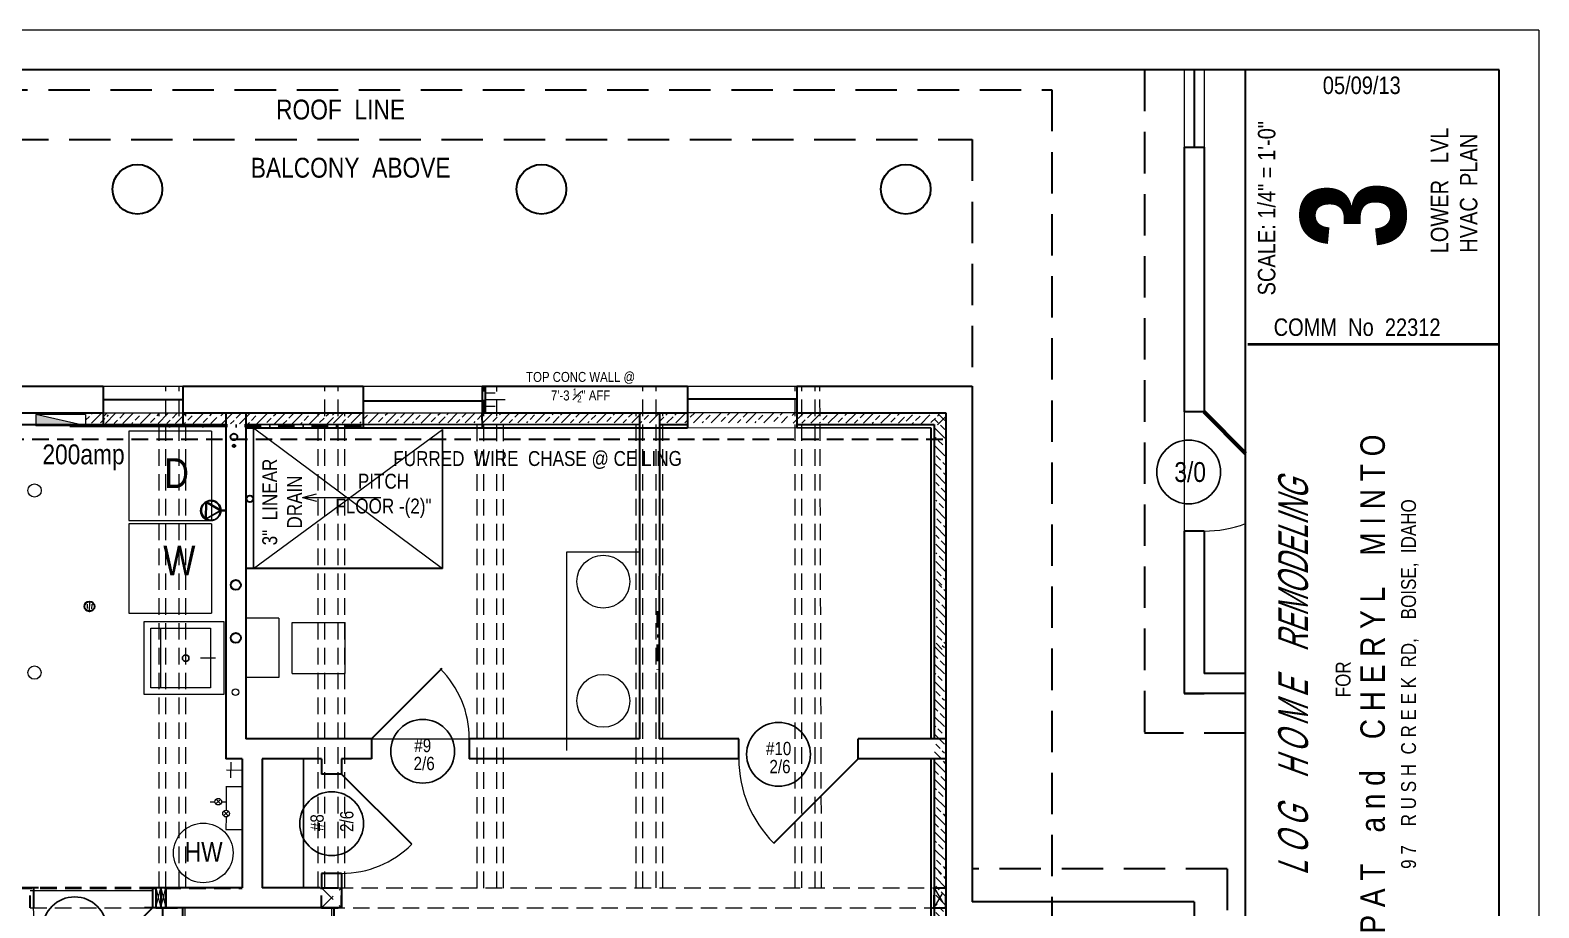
# Model space of a CAD drawing. Header units: inches. Extents: x -243 to 1653, y 329 to 885.
# Drawn here: x 117.2 to 572.8, y 619.9 to 885 of the extents above; entities that cross this region are included whole.
import ezdxf

# ---------------------------------------------------------------- set-up
doc = ezdxf.new("R2010")
doc.units = ezdxf.units.IN
doc.header["$MEASUREMENT"] = 0
for name, pattern in [('DASHDOT2', [0.5, 0.25, -0.125, 0, -0.125]), ('DOT', [0.25, 0, -0.25]), ('HIDDEN', [0.375, 0.25, -0.125])]:
    doc.linetypes.add(name, pattern=pattern)
for name, color, linetype, lineweight in [('APPLIANCES', 7, 'Continuous', 20), ('BUILT-INS', 36, 'Continuous', 25), ('DOORS', 7, 'Continuous', 60), ('DRIVEWAY', 7, 'DOT', 30), ('ELEC SYMBOLS', 7, 'Continuous', 20), ('FLOOR BEAMS', 7, 'Continuous', 30), ('FOUNDATION', 7, 'Continuous', 30), ('NEW FRAMING', 6, 'Continuous', 30), ('PLUMBING', 5, 'Continuous', 20), ('ROOF', 7, 'HIDDEN', 30), ('WALL FRAMING', 7, 'Continuous', 30), ('WALLS', 7, 'Continuous', 30), ('WINDOWS', 5, 'Continuous', 30)]:
    doc.layers.add(name, color=color, linetype=linetype, lineweight=lineweight)
for name, color, linetype in [('ELECTRICAL', 1, 'Continuous'), ('LLPLUMBING', 102, 'Continuous'), ('TEXT', 7, 'Continuous'), ('TEXT80', 15, 'Continuous'), ('TITLE BLOCK', 7, 'Continuous')]:
    doc.layers.add(name, color=color, linetype=linetype)
doc.styles.add('ARCH ENT', font='technical.ttf', dxfattribs={"height": 2})
doc.styles.add('ARCHENT', font='technical.ttf', dxfattribs={"height": 6})
doc.styles.add('EXIST', font='romans.shx', dxfattribs={"width": 0.75, "oblique": 20, "height": 12})

msp = doc.modelspace()

# ---------------------------------------------------------------- hatches: boundary and pattern name
at = {"layer": 'ELEC SYMBOLS', "linetype": 'Continuous', "lineweight": 20, "ltscale": 20}
msp.add_hatch(color=6, dxfattribs=at).paths.add_polyline_path([(118.94, 768.89), (118.94, 765.39), (133.94, 765.39)])
at = {"layer": 'NEW FRAMING', "linetype": 'Continuous', "lineweight": 9, "ltscale": 25}
h = msp.add_hatch(dxfattribs=at)
h.set_pattern_fill('ANSI33', color=256, scale=15, style=0)
h.set_pattern_definition([(45, (-4804.9366, -493.893), (-2.6516504, 2.6516504), []), (45, (-4802.285, -493.893), (-2.6516504, 2.6516504), [1.875, -0.9375])])
h.paths.add_polyline_path([(133.94, 769.26), (133.94, 766.26), (140.82, 766.26), (140.82, 769.26)])
h = msp.add_hatch(dxfattribs=at)
h.set_pattern_fill('ANSI33', color=256, scale=15, style=0)
h.set_pattern_definition([(45, (-4798.455, -497.029), (-2.6516504, 2.6516504), []), (45, (-4795.8032, -497.029), (-2.6516504, 2.6516504), [1.875, -0.9375])])
h.paths.add_polyline_path([(139.56, 769.13), (139.56, 766.13), (173.56, 766.13), (173.56, 769.13)])
h = msp.add_hatch(dxfattribs=at)
h.set_pattern_fill('ANSI33', color=256, scale=15, style=0)
h.set_pattern_definition([(45, (-4763.2696, -497.0833), (-2.6516504, 2.6516504), []), (45, (-4760.618, -497.0833), (-2.6516504, 2.6516504), [1.875, -0.9375])])
h.paths.add_polyline_path([(174.75, 769.07), (174.75, 766.07), (208.75, 766.07), (208.75, 769.07)])
h = msp.add_hatch(dxfattribs=at)
h.set_pattern_fill('ANSI33', color=256, scale=15, style=0)
h.set_pattern_definition([(45, (-4729.5574, -496.8614), (-2.6516504, 2.6516504), []), (45, (-4726.9058, -496.8614), (-2.6516504, 2.6516504), [1.875, -0.9375])])
h.paths.add_polyline_path([(208.46, 769.3), (208.46, 766.3), (242.46, 766.3), (242.46, 769.3)])
h = msp.add_hatch(dxfattribs=at)
h.set_pattern_fill('ANSI33', color=256, scale=15, style=0)
h.set_pattern_definition([(45, (-4695.075, -496.7786), (-2.6516504, 2.6516504), []), (45, (-4692.4235, -496.7786), (-2.6516504, 2.6516504), [1.875, -0.9375])])
h.paths.add_polyline_path([(242.94, 769.38), (242.94, 766.38), (276.94, 766.38), (276.94, 769.38)])
h = msp.add_hatch(dxfattribs=at)
h.set_pattern_fill('ANSI33', color=256, scale=15, style=0)
h.set_pattern_definition([(45, (-4660.673, -496.7882), (-2.6516504, 2.6516504), []), (45, (-4658.0213, -496.7882), (-2.6516504, 2.6516504), [1.875, -0.9375])])
h.paths.add_polyline_path([(277.34, 769.37), (277.34, 766.37), (311.34, 766.37), (311.34, 769.37)])
h = msp.add_hatch(dxfattribs=at)
h.set_pattern_fill('ANSI33', color=256, scale=15, style=0)
h.set_pattern_definition([(45, (-4626.1386, -496.7882), (-2.6516504, 2.6516504), []), (45, (-4623.487, -496.7882), (-2.6516504, 2.6516504), [1.875, -0.9375])])
h.paths.add_polyline_path([(311.88, 769.37), (311.88, 766.37), (345.88, 766.37), (345.88, 769.37)])
h = msp.add_hatch(dxfattribs=at)
h.set_pattern_fill('ANSI33', color=256, scale=15, style=0)
h.set_pattern_definition([(45, (-4590.759, -496.939), (-2.6516504, 2.6516504), []), (45, (-4588.1074, -496.939), (-2.6516504, 2.6516504), [1.875, -0.9375])])
h.paths.add_polyline_path([(347.26, 769.22), (347.26, 766.22), (381.26, 766.22), (381.26, 769.22)])
h = msp.add_hatch(dxfattribs=at)
h.set_pattern_fill('ANSI33', color=256, scale=15, angle=180, style=0)
h.set_pattern_definition([(225, (5353.7628, 2031.9067), (2.6516504, -2.6516504), []), (225, (5351.111, 2031.9067), (2.6516504, -2.6516504), [1.875, -0.9375])])
h.paths.add_polyline_path([(393.68, 765.75), (393.68, 768.75), (381.75, 768.75), (381.75, 765.75)])
h = msp.add_hatch(dxfattribs=at)
h.set_pattern_fill('ANSI33', color=256, scale=15, angle=270, style=0)
h.set_pattern_definition([(315, (-872.744, 5724.277), (2.6516504, 2.6516504), []), (315, (-872.744, 5721.6255), (2.6516504, 2.6516504), [1.875, -0.9375])])
h.paths.add_polyline_path([(393.41, 769.4), (390.41, 769.4), (390.41, 752.26), (393.41, 752.26)])
h = msp.add_hatch(dxfattribs=at)
h.set_pattern_fill('ANSI33', color=256, scale=15, angle=270, style=0)
h.set_pattern_definition([(315, (-872.5216, 5689.311), (2.6516504, 2.6516504), []), (315, (-872.5216, 5686.659), (2.6516504, 2.6516504), [1.875, -0.9375])])
h.paths.add_polyline_path([(393.64, 751.29), (390.64, 751.29), (390.64, 717.29), (393.64, 717.29)])
h = msp.add_hatch(dxfattribs=at)
h.set_pattern_fill('ANSI33', color=256, scale=15, angle=270, style=0)
h.set_pattern_definition([(315, (-872.3917, 5669.9312), (2.6516504, 2.6516504), []), (315, (-872.3917, 5667.2796), (2.6516504, 2.6516504), [1.875, -0.9375])])
h.paths.add_polyline_path([(393.77, 717.49), (390.77, 717.49), (390.77, 697.91), (393.77, 697.91)])
h = msp.add_hatch(dxfattribs=at)
h.set_pattern_fill('ANSI33', color=256, scale=15, angle=270, style=0)
h.set_pattern_definition([(315, (-872.877, 5637.1454), (2.6516504, 2.6516504), []), (315, (-872.877, 5634.4938), (2.6516504, 2.6516504), [1.875, -0.9375])])
h.paths.add_polyline_path([(393.28, 699.13), (390.28, 699.13), (390.28, 665.13), (393.28, 665.13)])
h = msp.add_hatch(dxfattribs=at)
h.set_pattern_fill('ANSI33', color=256, scale=15, angle=270, style=0)
h.set_pattern_definition([(315, (-872.6546, 5602.179), (2.6516504, 2.6516504), []), (315, (-872.6546, 5599.5275), (2.6516504, 2.6516504), [1.875, -0.9375])])
h.paths.add_polyline_path([(393.5, 664.16), (390.5, 664.16), (390.5, 630.16), (393.5, 630.16)])
h = msp.add_hatch(dxfattribs=at)
h.set_pattern_fill('ANSI33', color=256, scale=15, angle=270, style=0)
h.set_pattern_definition([(315, (-872.5133, 5583.264), (2.6516504, 2.6516504), []), (315, (-872.5133, 5580.6125), (2.6516504, 2.6516504), [1.875, -0.9375])])
h.paths.add_polyline_path([(393.64, 630.82), (390.64, 630.82), (390.64, 611.25), (393.64, 611.25)])

# ---------------------------------------------------------------- linework, layer by layer
at = {"layer": 'APPLIANCES', "color": 7, "linetype": 'Continuous', "lineweight": 20, "ltscale": 20}
for p, q in [((171.99, 763.86), (146.99, 763.86)), ((146.99, 763.86), (146.99, 736.86)), ((171.99, 763.86), (171.99, 736.86)), ((146.99, 736.86), (171.99, 736.86)), ((171.99, 735.89), (146.99, 735.89)), ((146.99, 735.89), (146.99, 708.89)), ((171.99, 735.89), (171.99, 708.89)), ((146.99, 708.89), (171.99, 708.89))]:
    msp.add_line(p, q, dxfattribs=at)
at = {"layer": 'BUILT-INS', "linetype": 'Continuous', "ltscale": 20}
msp.add_line((199.73, 664.92), (199.76, 625.94), dxfattribs=at)
at = {"layer": 'BUILT-INS', "color": 7, "linetype": 'Continuous', "lineweight": 20, "ltscale": 20}
for p, q in [((163.94, 619.9), (163.94, 582.65)), ((208.19, 619.94), (208.19, 609.19))]:
    msp.add_line(p, q, dxfattribs=at)
at = {"layer": 'BUILT-INS', "color": 7, "linetype": 'Continuous', "lineweight": 30, "ltscale": 20}
msp.add_line((208.94, 619.94), (208.94, 608.44), dxfattribs=at)
at = {"layer": 'DOORS', "ltscale": 15}
msp.add_line((471.68, 769.65), (484.21, 757.13), dxfattribs=at)
at = {"layer": 'DOORS', "lineweight": 9, "ltscale": 15}
msp.add_arc((471.68, 769.65), 35.99, 270, 290.3616, dxfattribs=at)
at = {"layer": 'DOORS', "color": 6, "linetype": 'Continuous', "lineweight": 5, "ltscale": 15}
for centre, radius, start, end in [((219.8, 670.92), 30, 0, 45), ((367.18, 664.9), 36, 180, 225), ((154.14, 619.9), 36, 180, 225.0317)]:
    msp.add_arc(centre, radius, start, end, dxfattribs=at)
at = {"layer": 'DRIVEWAY', "color": 6, "linetype": 'Continuous', "lineweight": 9, "ltscale": 20}
msp.add_arc((211.2, 660.28), 30, 270, 315, dxfattribs=at)
at = {"layer": 'ELEC SYMBOLS', "color": 6, "linetype": 'Continuous', "lineweight": 20, "ltscale": 20}
for p, q in [((133.94, 768.92), (118.94, 768.91)), ((118.94, 768.91), (118.94, 765.41)), ((133.94, 765.41), (118.94, 768.91)), ((133.94, 765.41), (118.94, 765.41)), ((133.94, 768.92), (133.94, 765.42))]:
    msp.add_line(p, q, dxfattribs=at)
at = {"layer": 'ELECTRICAL', "color": 1, "linetype": 'Continuous', "ltscale": 0.375}
for p, q in [((170.2, 742.4), (170.16, 737.22)), ((170.16, 737.22), (174.64, 739.8)), ((174.64, 739.8), (170.2, 742.4)), ((170.4, 742.53), (170.37, 737.35)), ((170.4, 742.53), (170.37, 737.35)), ((170.37, 737.35), (174.85, 739.93)), ((170.37, 737.35), (174.85, 739.93)), ((174.85, 739.93), (170.4, 742.53)), ((174.85, 739.93), (170.4, 742.53))]:
    msp.add_line(p, q, dxfattribs=at)
at = {"layer": 'ELECTRICAL', "color": 1, "linetype": 'Continuous', "ltscale": 0.75}
for p, q in [((170.2, 742.4), (170.16, 737.22)), ((174.64, 739.8), (170.16, 737.22)), ((174.64, 739.8), (170.2, 742.4)), ((170.4, 742.53), (170.37, 737.35)), ((170.4, 742.53), (170.37, 737.35)), ((174.85, 739.93), (170.37, 737.35)), ((174.85, 739.93), (170.37, 737.35)), ((174.85, 739.93), (170.4, 742.53)), ((174.85, 739.93), (170.4, 742.53)), ((176.07, 739.8), (174.64, 739.8)), ((176.28, 739.93), (174.85, 739.93)), ((176.28, 739.93), (174.85, 739.93))]:
    msp.add_line(p, q, dxfattribs=at)
for centre in [(171.65, 739.8), (171.86, 739.93), (171.86, 739.93)]:
    msp.add_circle(centre, 2.98, dxfattribs=at)
for points in [[(174.64, 739.8), (170.2, 742.4), (170.16, 737.22), (174.64, 739.8)], [(174.85, 739.93), (170.4, 742.53), (170.37, 737.35), (174.85, 739.93)], [(174.85, 739.93), (170.4, 742.53), (170.37, 737.35), (174.85, 739.93)]]:
    msp.add_solid(points, dxfattribs=at)
at = {"layer": 'FLOOR BEAMS', "color": 7, "linetype": 'HIDDEN', "lineweight": 20, "ltscale": 20}
for p, q in [((158.19, 625.87), (158.19, 777.37)), ((162.19, 625.87), (162.19, 777.37)), ((206.19, 625.87), (206.19, 777.37)), ((210.19, 625.87), (210.19, 777.37)), ((254.14, 625.84), (254.19, 777.37)), ((258.14, 625.84), (258.14, 777.34)), ((302.19, 625.87), (302.19, 777.37)), ((306.19, 625.87), (306.19, 777.37)), ((350.19, 625.87), (350.19, 777.37)), ((354.19, 625.87), (354.19, 777.37))]:
    msp.add_line(p, q, dxfattribs=at)
at = {"layer": 'FLOOR BEAMS', "color": 6, "linetype": 'HIDDEN', "lineweight": 20, "ltscale": 20}
for p, q in [((348.19, 625.87), (348.19, 777.4)), ((356.19, 625.87), (355.68, 777.4)), ((156.19, 625.87), (156.19, 769.38)), ((164.19, 625.87), (164.19, 769.38)), ((204.19, 625.87), (204.19, 769.37)), ((212.19, 625.87), (212.19, 769.37)), ((252.14, 625.84), (252.14, 765.83)), ((260.14, 625.84), (260.13, 765.83)), ((300.19, 625.87), (300.19, 769.36)), ((308.19, 625.87), (308.19, 769.36)), ((187.2, 625.93), (393.68, 625.9)), ((109.68, 619.9), (393.68, 619.9))]:
    msp.add_line(p, q, dxfattribs=at)
at = {"layer": 'FLOOR BEAMS', "color": 6, "linetype": 'HIDDEN', "lineweight": 40, "ltscale": 20}
msp.add_line((105.22, 625.9), (181.2, 625.9), dxfattribs=at)
at = {"layer": 'FLOOR BEAMS', "color": 7, "lineweight": 9, "ltscale": 20}
for p, q in [((155.18, 619.87), (156.68, 625.87)), ((155.18, 625.87), (156.68, 619.87)), ((156.68, 619.87), (158.18, 625.87)), ((156.68, 625.87), (158.18, 619.87))]:
    msp.add_line(p, q, dxfattribs=at)
at = {"layer": 'FLOOR BEAMS', "color": 7, "ltscale": 20}
for p, q in [((155.18, 619.87), (156.68, 619.87)), ((156.68, 619.87), (158.18, 619.87))]:
    msp.add_line(p, q, dxfattribs=at)
at = {"layer": 'FOUNDATION', "color": 8, "ltscale": 15}
for q in [(401.68, 621.65), (468.68, 532.15)]:
    msp.add_line((468.68, 621.65), q, dxfattribs=at)
at = {"layer": 'LLPLUMBING', "color": 3, "linetype": 'Continuous', "lineweight": 20, "ltscale": 20}
for p, q in [((279.27, 727.39), (301.27, 727.39)), ((279.27, 667.39), (279.27, 727.39))]:
    msp.add_line(p, q, dxfattribs=at)
at = {"layer": 'PLUMBING', "color": 3, "linetype": 'Continuous', "lineweight": 25, "ltscale": 20}
for p, q in [((184.68, 722.4), (184.68, 764.88)), ((241.68, 722.31), (241.69, 764.31))]:
    msp.add_line(p, q, dxfattribs=at)
at = {"layer": 'PLUMBING', "color": 3, "linetype": 'Continuous', "lineweight": 9, "ltscale": 20}
for p, q in [((184.68, 764.88), (241.68, 722.31)), ((184.68, 722.4), (241.69, 764.31))]:
    msp.add_line(p, q, dxfattribs=at)
at = {"layer": 'PLUMBING', "color": 3, "linetype": 'Continuous', "lineweight": 20, "ltscale": 20}
for p, q in [((199.39, 743.83), (203.63, 744.95)), ((199.39, 743.83), (223.09, 743.83)), ((199.39, 743.83), (202.53, 743.83)), ((199.39, 743.83), (203.63, 742.72)), ((134.39, 711.63), (134.42, 710.24)), ((135.1, 712.03), (135.05, 709.74)), ((135.79, 711.6), (135.7, 710.22)), ((176.47, 661.54), (181.24, 661.49)), ((177.77, 663.91), (177.73, 659.13)), ((176.42, 656.58), (176.37, 651.8)), ((176.42, 656.52), (181.2, 656.47)), ((171.57, 651.89), (173.01, 651.88)), ((174.7, 652.62), (173.3, 651.25)), ((174.7, 652.62), (173.3, 651.25)), ((174.69, 651.25), (173.31, 652.65)), ((174.69, 651.25), (173.31, 652.65)), ((175, 651.86), (176.35, 651.84)), ((175, 651.86), (176.35, 651.84)), ((176.37, 651.82), (176.35, 649.28)), ((177.03, 648.99), (175.62, 647.62)), ((177.03, 648.99), (175.62, 647.62)), ((177.01, 647.62), (175.63, 649.02)), ((177.01, 647.62), (175.63, 649.02)), ((176.33, 647.32), (176.29, 643.54)), ((176.29, 643.54), (181.07, 643.49))]:
    msp.add_line(p, q, dxfattribs=at)
at = {"layer": 'PLUMBING', "color": 3, "linetype": 'Continuous', "lineweight": 30, "ltscale": 20}
for p, q in [((241.68, 722.31), (182.28, 722.4)), ((135.1, 710.91), (135.1, 710.91)), ((135.1, 710.91), (135.1, 710.91))]:
    msp.add_line(p, q, dxfattribs=at)
at = {"layer": 'PLUMBING', "color": 3}
for p, q in [((151.65, 684.31), (151.65, 706.31)), ((151.65, 706.31), (175.65, 706.31)), ((175.65, 706.31), (175.65, 684.31)), ((153.65, 704.31), (171.65, 704.31)), ((153.65, 686.31), (153.65, 704.31)), ((156.65, 686.31), (156.65, 704.31)), ((171.65, 704.31), (171.65, 686.31)), ((175.65, 684.31), (151.65, 684.31)), ((171.65, 686.31), (153.65, 686.31))]:
    msp.add_line(p, q, dxfattribs=at)
at = {"layer": 'PLUMBING', "color": 3, "linetype": 'Continuous', "lineweight": 20, "ltscale": 15}
for p, q in [((192.27, 707.39), (182.27, 707.39)), ((192.27, 707.39), (192.27, 689.39)), ((196.27, 690.69), (196.27, 706.09)), ((196.27, 706.09), (212.27, 706.09)), ((212.27, 690.69), (212.27, 706.09)), ((192.27, 689.39), (182.27, 689.39)), ((196.27, 690.69), (212.27, 690.69))]:
    msp.add_line(p, q, dxfattribs=at)
at = {"layer": 'PLUMBING', "color": 3, "lineweight": 9}
msp.add_line((173.15, 695.31), (168.65, 695.31), dxfattribs=at)
at = {"layer": 'PLUMBING', "color": 3, "linetype": 'HIDDEN', "lineweight": 30, "ltscale": 25}
for centre, radius in [((178.72, 762.09), 1), ((178.72, 759.4), 0.375)]:
    msp.add_circle(centre, radius, dxfattribs=at)
at = {"layer": 'PLUMBING', "color": 3, "lineweight": 20, "ltscale": 15}
for centre, radius in [((118.52, 745.92), 2), ((118.49, 690.92), 2), ((179.2, 684.99), 1), ((179.2, 684.99), 1), ((179.2, 684.99), 1), ((174, 651.93), 1), ((174, 651.93), 1), ((176.34, 648.32), 1), ((176.34, 648.32), 1)]:
    msp.add_circle(centre, radius, dxfattribs=at)
at = {"layer": 'PLUMBING', "color": 3, "linetype": 'Continuous', "lineweight": 30, "ltscale": 15}
for centre, radius in [((183.5, 743.4), 1), ((179.28, 717.39), 1.5), ((135.1, 710.91), 1.5), ((179.28, 701.39), 1.5)]:
    msp.add_circle(centre, radius, dxfattribs=at)
at = {"layer": 'PLUMBING', "color": 3, "linetype": 'Continuous', "lineweight": 20, "ltscale": 15}
for centre, radius in [((290.27, 718.39), 8), ((290.27, 682.39), 8), ((169.46, 636.45), 9)]:
    msp.add_circle(centre, radius, dxfattribs=at)
at = {"layer": 'PLUMBING', "color": 3, "lineweight": -3}
msp.add_circle((164.15, 695.31), 1, dxfattribs=at)
at = {"layer": 'ROOF', "ltscale": 50}
for p in [(453.68, 872.95), (484.21, 672.65)]:
    msp.add_line(p, (453.68, 672.65), dxfattribs=at)
at = {"layer": 'ROOF', "linetype": 'HIDDEN', "ltscale": 50}
for p, q in [((-102.32, 866.9), (425.68, 866.9)), ((425.68, 866.9), (425.68, 375.9))]:
    msp.add_line(p, q, dxfattribs=at)
at = {"layer": 'ROOF', "color": 8, "ltscale": 50}
msp.add_line((478.68, 631.65), (401.68, 631.65), dxfattribs=at)
at = {"layer": 'ROOF', "color": 8, "linetype": 'HIDDEN', "ltscale": 50}
msp.add_line((478.68, 631.65), (478.68, 522.15), dxfattribs=at)
at = {"layer": 'TEXT', "linetype": 'Continuous', "ltscale": 15}
msp.add_circle((467.02, 751.52), 9.63, dxfattribs=at)
at = {"layer": 'TEXT', "color": 6, "linetype": 'Continuous', "ltscale": 15}
for centre in [(235.72, 667.16), (343.18, 666.24), (208.22, 645.28), (130.62, 613.55)]:
    msp.add_circle(centre, 9.63, dxfattribs=at)
at = {"layer": 'TITLE BLOCK', "color": 7, "linetype": 'Continuous', "lineweight": 0, "ltscale": 0.5}
for q in [(-243.22, 884.95), (572.77, 356.95)]:
    msp.add_line((572.77, 884.95), q, dxfattribs=at)
at = {"layer": 'TITLE BLOCK', "color": 7, "linetype": 'Continuous', "lineweight": 30, "ltscale": 0.5}
for p, q in [((560.77, 872.95), (-219.22, 872.95)), ((484.21, 384.51), (484.21, 872.95)), ((560.77, 368.95), (560.77, 872.95))]:
    msp.add_line(p, q, dxfattribs=at)
at = {"layer": 'TITLE BLOCK', "color": 7, "linetype": 'Continuous', "lineweight": 30, "ltscale": 0.5, "const_width": 0.791}
msp.add_lwpolyline([(484.8, 790.05), (560.77, 790.05)], dxfattribs=at)
at = {"layer": 'WALL FRAMING', "lineweight": 9, "ltscale": 15}
for p, q in [((465.68, 872.95), (465.68, 849.65)), ((471.68, 872.95), (471.68, 849.65)), ((217.7, 777.38), (253.68, 777.4)), ((315.68, 777.43), (348.68, 777.43)), ((217.7, 769.39), (253.63, 769.4)), ((315.68, 769.43), (348.68, 769.43)), ((465.68, 769.65), (465.68, 733.65))]:
    msp.add_line(p, q, dxfattribs=at)
at = {"layer": 'WALL FRAMING', "linetype": 'HIDDEN', "ltscale": 50}
for p, q in [((-152.32, 851.9), (401.68, 851.9)), ((401.68, 851.9), (401.68, 777.4))]:
    msp.add_line(p, q, dxfattribs=at)
at = {"layer": 'WALL FRAMING', "ltscale": 15}
for p, q in [((465.68, 849.65), (465.68, 769.65)), ((465.73, 849.65), (471.73, 849.66)), ((471.68, 849.66), (471.68, 769.66)), ((25.68, 777.43), (139.27, 777.4)), ((139.27, 777.41), (139.27, 769.42)), ((163.27, 777.41), (163.27, 769.42)), ((163.27, 777.4), (217.7, 777.38)), ((217.7, 777.38), (217.7, 769.39)), ((253.68, 777.4), (315.68, 777.39)), ((253.7, 777.38), (253.7, 769.39)), ((254.7, 769.39), (254.7, 777.38)), ((315.68, 777.4), (315.68, 769.39)), ((348.68, 777.42), (348.68, 769.4)), ((348.68, 777.4), (401.68, 777.4)), ((401.68, 777.4), (401.68, 621.65)), ((25.68, 769.43), (139.27, 769.42)), ((163.27, 769.4), (217.7, 769.39)), ((253.63, 769.4), (257.68, 769.4)), ((257.68, 769.4), (315.68, 769.39)), ((348.68, 769.4), (393.68, 769.4)), ((393.68, 769.4), (393.68, 664.9)), ((471.64, 769.66), (465.64, 769.65)), ((393.68, 764.38), (393.68, 670.89)), ((471.68, 733.66), (465.68, 733.65)), ((465.68, 733.65), (465.68, 684.65)), ((471.68, 733.66), (471.68, 690.65)), ((484.21, 690.65), (471.68, 690.65)), ((484.21, 684.65), (465.68, 684.65)), ((465.68, 684.65), (471.68, 684.65)), ((393.68, 664.9), (393.68, 473.4)), ((393.68, 664.89), (393.68, 477.9))]:
    msp.add_line(p, q, dxfattribs=at)
at = {"layer": 'WALL FRAMING', "lineweight": 20, "ltscale": 15}
for p, q in [((139.27, 777.41), (163.27, 777.39)), ((139.27, 769.42), (163.27, 769.4))]:
    msp.add_line(p, q, dxfattribs=at)
at = {"layer": 'WALL FRAMING', "color": 6, "ltscale": 15}
for p, q in [((13.68, 765.91), (129.12, 765.9)), ((129.2, 765.39), (176.27, 765.33)), ((129.27, 765.97), (176.27, 765.9)), ((163.27, 769.42), (163.28, 765.34)), ((176.27, 769.4), (176.28, 664.92)), ((182.28, 769.4), (182.28, 670.9)), ((182.28, 765.89), (217.71, 765.97)), ((217.7, 769.39), (217.72, 764.77)), ((217.71, 765.97), (301.19, 765.88)), ((253.63, 769.4), (253.65, 764.78)), ((301.19, 769.39), (301.19, 670.9)), ((307.19, 769.39), (307.18, 670.9)), ((307.19, 765.89), (315.68, 765.88)), ((315.68, 769.39), (315.68, 764.89)), ((348.68, 769.4), (348.68, 764.9)), ((348.68, 765.88), (390.18, 765.87)), ((390.18, 765.87), (390.18, 670.89)), ((182.28, 764.88), (315.68, 764.89)), ((348.68, 764.9), (389.18, 764.87)), ((389.18, 764.87), (389.18, 670.89)), ((241.47, 692.11), (220.26, 670.9)), ((220.26, 670.9), (182.28, 670.9)), ((220.26, 670.9), (220.26, 664.9)), ((249.8, 670.9), (249.8, 664.9)), ((301.19, 670.9), (249.8, 670.9)), ((331.18, 670.9), (307.18, 670.9)), ((331.18, 664.9), (331.18, 670.9)), ((393.68, 670.89), (367.18, 670.9)), ((367.18, 664.9), (367.18, 670.9)), ((181.2, 664.92), (176.28, 664.92)), ((181.2, 664.9), (181.2, 625.88)), ((205.2, 664.92), (187.2, 664.92)), ((187.2, 664.9), (187.2, 625.88)), ((205.2, 664.9), (205.2, 660.28)), ((220.26, 664.92), (211.2, 664.92)), ((211.2, 664.9), (211.2, 660.28)), ((331.18, 664.9), (249.8, 664.9)), ((341.72, 639.44), (367.18, 664.9)), ((393.68, 664.89), (367.18, 664.9)), ((389.18, 664.89), (389.18, 477.9)), ((390.18, 664.89), (390.18, 476.9)), ((211.2, 660.28), (205.2, 660.28)), ((232.41, 639.07), (211.2, 660.28)), ((211.18, 630.28), (205.18, 630.28)), ((205.2, 630.28), (205.2, 625.88)), ((211.2, 630.28), (211.2, 619.99)), ((119.68, 625.9), (111.68, 625.9)), ((118.2, 625.86), (118.2, 619.86)), ((181.2, 625.9), (154.18, 625.9)), ((154.18, 625.9), (154.18, 619.9)), ((204.68, 625.95), (187.2, 625.93)), ((154.18, 619.92), (128.7, 594.43)), ((156.68, 619.9), (151.7, 619.9)), ((210.68, 619.9), (156.68, 619.9))]:
    msp.add_line(p, q, dxfattribs=at)
at = {"layer": 'WALL FRAMING', "color": 6, "linetype": 'Continuous', "ltscale": 15}
msp.add_line((139.27, 769.42), (139.27, 765.97), dxfattribs=at)
at = {"layer": 'WALL FRAMING', "color": 1, "linetype": 'DASHDOT2', "lineweight": 50, "ltscale": 20}
for p, q in [((217.23, 765.43), (151.29, 765.43)), ((306.68, 709.51), (306.68, 691.51))]:
    msp.add_line(p, q, dxfattribs=at)
at = {"layer": 'WALL FRAMING', "color": 7, "linetype": 'HIDDEN', "lineweight": 30, "ltscale": 20}
msp.add_line((-69.7, 761.45), (393.68, 761.43), dxfattribs=at)
at = {"layer": 'WALL FRAMING', "color": 6, "lineweight": 9, "ltscale": 15}
msp.add_line((315.68, 764.88), (348.68, 764.9), dxfattribs=at)
at = {"layer": 'WALL FRAMING', "color": 7, "linetype": 'HIDDEN', "lineweight": 30, "ltscale": 15}
for p, q in [((117.2, 619.86), (117.2, 625.86)), ((158.18, 619.87), (158.18, 625.87)), ((158.2, 619.86), (158.2, 625.86))]:
    msp.add_line(p, q, dxfattribs=at)
at = {"layer": 'WALL FRAMING', "color": 7, "ltscale": 15}
for p, q in [((155.18, 625.87), (155.18, 619.87)), ((156.68, 625.87), (156.68, 619.87)), ((158.18, 625.87), (158.18, 619.87))]:
    msp.add_line(p, q, dxfattribs=at)
at = {"layer": 'WALL FRAMING', "color": 6, "linetype": 'HIDDEN', "lineweight": 30, "ltscale": 15}
for p, q in [((205.19, 619.88), (205.19, 625.88)), ((211.19, 619.88), (211.19, 625.88)), ((390.18, 619.9), (390.18, 625.9)), ((393.68, 619.89), (393.68, 625.89))]:
    msp.add_line(p, q, dxfattribs=at)
at = {"layer": 'WALL FRAMING', "color": 6, "linetype": 'HIDDEN', "lineweight": 9, "ltscale": 20}
for p, q in [((205.19, 625.88), (211.19, 619.88)), ((205.19, 619.88), (211.19, 625.88)), ((390.18, 625.9), (393.68, 619.89)), ((390.18, 619.9), (393.68, 625.89))]:
    msp.add_line(p, q, dxfattribs=at)
at = {"layer": 'WALL FRAMING', "color": 6, "linetype": 'HIDDEN', "lineweight": 30, "ltscale": 20}
for p, q in [((205.19, 625.88), (211.19, 625.88)), ((390.18, 625.9), (393.68, 625.89)), ((156.67, 619.9), (162.67, 619.9)), ((205.19, 619.88), (211.19, 619.88)), ((389.68, 619.89), (393.68, 619.89))]:
    msp.add_line(p, q, dxfattribs=at)
at = {"layer": 'WALL FRAMING', "ltscale": 15}
for centre in [(149.58, 836.9), (271.58, 836.9), (381.58, 836.9)]:
    msp.add_circle(centre, 7.5, dxfattribs=at)
at = {"layer": 'WALLS', "linetype": 'Continuous', "lineweight": 9, "ltscale": 20}
for p, q in [((254.65, 775.39), (257.65, 775.39)), ((254.7, 777.38), (259.68, 777.4)), ((254.65, 773.39), (260.65, 773.39)), ((254.65, 771.39), (257.65, 771.39)), ((220.26, 670.9), (249.8, 670.92)), ((117.2, 625.11), (154.18, 625.13))]:
    msp.add_line(p, q, dxfattribs=at)
at = {"layer": 'WALLS', "color": 6, "linetype": 'Continuous', "ltscale": 15}
for p, q in [((157.19, 619.9), (157.19, 584.9)), ((163.19, 619.9), (163.19, 578.64))]:
    msp.add_line(p, q, dxfattribs=at)
at = {"layer": 'WINDOWS', "ltscale": 15}
for p, q in [((468.71, 872.95), (468.73, 849.65)), ((139.27, 773.41), (163.27, 773.41)), ((217.7, 773.05), (253.68, 772.96)), ((315.68, 773.65), (348.68, 773.65))]:
    msp.add_line(p, q, dxfattribs=at)

# ---------------------------------------------------------------- texts
at = {"layer": 'PLUMBING', "color": 3, "insert": (169.59, 636.79), "char_height": 6, "width": 360.0625, "attachment_point": 5, "rotation": 0.0328, "style": 'ARCHENT'}
msp.add_mtext('HW', dxfattribs=at)
at = {"layer": 'TEXT80', "width": 360.0625, "attachment_point": 5, "rotation": 0.0328, "style": 'ARCHENT'}
for s, insert, char_height in [('{\\C7;ROOF  LINE}', (210.93, 860.94), 6), ('{\\C7;BALCONY  ABOVE}', (213.97, 843.37), 6), ('\\A1;{\\C7;TOP CONC WALL @\\P7\'-3 \\H0.7x;\\S1#2;\\H1.4286x;" AFF }', (283.41, 777.13), 3), ('{\\C7;D}', (161.4, 751.16), 9), ('{\\C7;3/0}', (467.47, 751.45), 6), ('{\\C7;W}', (162.24, 724.79), 9)]:
    msp.add_mtext(s, dxfattribs=dict(at, insert=insert, char_height=char_height))
at = {"layer": 'TEXT80', "color": 7, "attachment_point": 5, "style": 'ARCHENT'}
for s, insert, char_height, width, rotation in [('{\\C6;200amp}', (133.3, 755.93), 6, 360.0625, 0.0328), ('FURRED  WIRE  CHASE @ CEILING', (270.43, 755.12), 4.5, 270.0469, 0.0328), ('{\\C3;3"  LINEAR\\PDRAIN}  ', (193.28, 742.44), 4.5, 270.0469, 90.0328)]:
    msp.add_mtext(s, dxfattribs=dict(at, insert=insert, char_height=char_height, width=width, rotation=rotation))
at = {"layer": 'TEXT80', "color": 6, "width": 360.0625, "attachment_point": 5, "style": 'ARCHENT'}
for s, insert, char_height, rotation in [('{\\C3;PITCH }\\P{\\C3;FLOOR -(2)"}', (223.88, 744.3), 4.5, 359.9672), ('#9', (235.75, 668.88), 4, 0.0328), ('#10', (343.21, 667.96), 4, 0.0328), ('2/6', (236.17, 663.43), 4, 0.0328), ('2/6', (343.62, 662.51), 4, 0.0328), ('#8', (203.85, 645.61), 4, 90.0328), ('2/6', (212.83, 645.98), 4, 90.0328)]:
    msp.add_mtext(s, dxfattribs=dict(at, insert=insert, char_height=char_height, rotation=rotation))
at = {"layer": 'TITLE BLOCK', "color": 7, "linetype": 'Continuous', "lineweight": 30, "ltscale": 0.5, "char_height": 5.2755, "attachment_point": 5, "style": 'ARCH ENT'}
for s, insert in [('\\A1;05/09/13', (519.3, 868.27)), ('COMM  No  22312', (517.89, 795.21))]:
    msp.add_mtext(s, dxfattribs=dict(at, insert=insert))
at = {"layer": 'TITLE BLOCK', "color": 7, "linetype": 'Continuous', "lineweight": 30, "ltscale": 0.5, "rotation": 90, "style": 'ARCH ENT'}
for s, insert, char_height, attachment_point in [('SCALE: 1/4" = 1\'-0"  ', (490.61, 831.16), 5.2755, 5), (' LOWER   LVL  \\PHVAC  PLAN', (547.21, 835.69), 5.2755, 5), ('{\\fTechnical|b1|i0|c0|p34;3}', (500.83, 829.23), 31.6532, 2), ('\\P{\\H0.3769x;  FOR\\P\\H1.644x;P A T    a n d    C H E R Y L    M I N T O\\P\\H0.6083x;9 7    R U S H  C R E E K  RD,    BOISE,  IDAHO}', (514.04, 687.46), 11.9011, 5)]:
    msp.add_mtext(s, dxfattribs=dict(at, insert=insert, char_height=char_height, attachment_point=attachment_point))
at = {"layer": 'TITLE BLOCK', "color": 7, "linetype": 'Continuous', "lineweight": 9, "ltscale": 50, "insert": (494.07, 689.42), "char_height": 9, "width": 201.5, "attachment_point": 2, "rotation": 90, "style": 'EXIST'}
msp.add_mtext('{\\fTechnical|b0|i0|c0|p34;L O G    H O M E    REMODELING}', dxfattribs=at)

doc.saveas('drawing.dxf')
